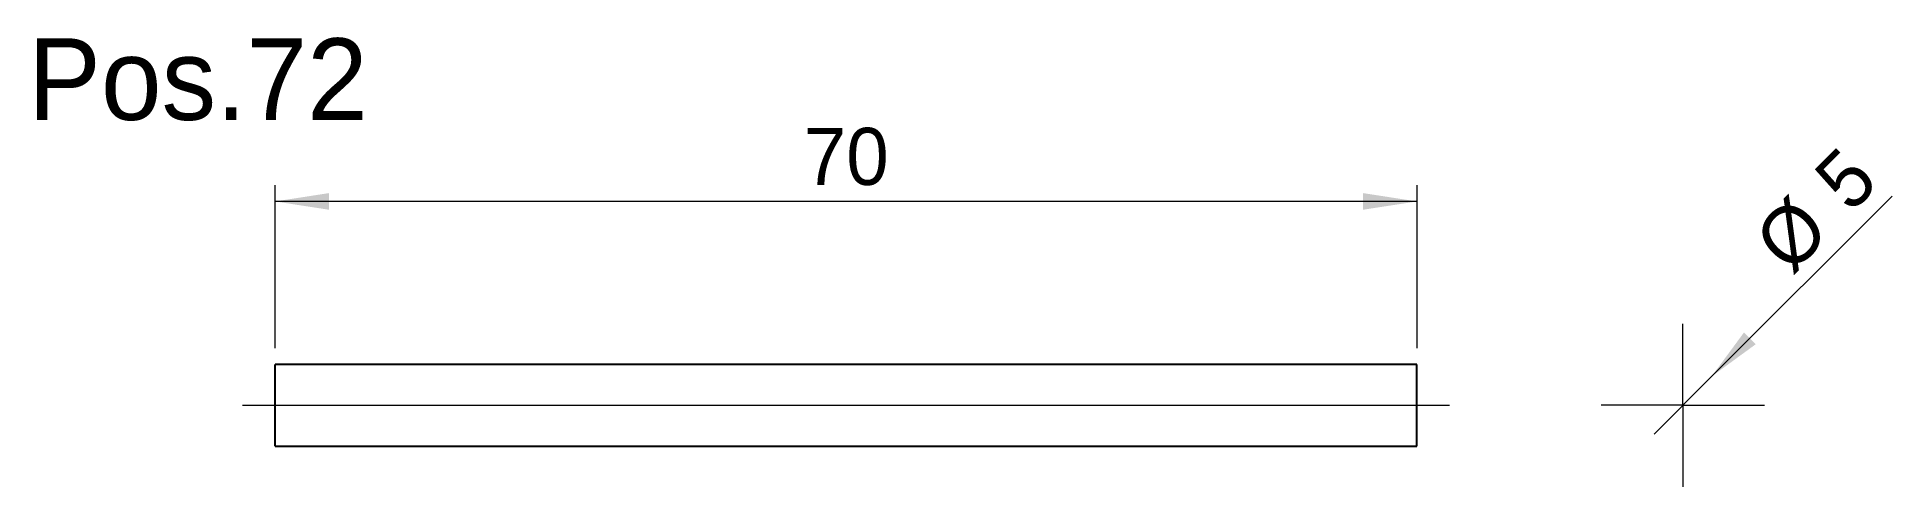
# Model space of a CAD drawing. Header units: metres. Extents: x 132 to 246, y 133 to 161.
import ezdxf

# ---------------------------------------------------------------- set-up
doc = ezdxf.new("R2010")
doc.units = ezdxf.units.M
doc.dimstyles.get("Standard").update_dxf_attribs({"dimtxt": 2.5, "dimasz": 2.5, "dimexe": 1.25, "dimexo": 0.625, "dimtad": 1, "dimcen": 2.5, "dimazin": 3, "dimtfac": 1, "dimtmove": 0, "dimatfit": 3})

# ---------------------------------------------------------------- blocks, each defined once
blk = doc.blocks.new('*D1')
at = {"color": 7, "linetype": 'Continuous', "lineweight": 18}
for p, q in [((146.81, 141.58), (146.81, 151.58)), ((216.81, 141.58), (216.81, 151.58)), ((216.81, 150.58), (146.81, 150.58))]:
    blk.add_line(p, q, dxfattribs=at)
for points in [[(146.81, 150.58), (150.11, 150.07), (150.11, 151.09)], [(216.81, 150.58), (213.5, 151.09), (213.5, 150.07)]]:
    blk.add_solid(points, dxfattribs=at)
at = {"color": 7, "linetype": 'Continuous', "lineweight": 18, "insert": (179.22, 155.09), "char_height": 3.5, "attachment_point": 1}
blk.add_mtext('70', dxfattribs=at)
blk = doc.blocks.new('*D2')
at = {"color": 7, "linetype": 'Continuous', "lineweight": 18}
for q in [(245.94, 150.91), (231.34, 136.31)]:
    blk.add_line((234.87, 139.85), q, dxfattribs=at)
blk.add_solid([(234.87, 139.85), (237.57, 141.82), (236.85, 142.54)], dxfattribs=at)
at = {"color": 7, "linetype": 'Continuous', "lineweight": 18, "char_height": 3.5, "attachment_point": 1, "rotation": 45}
for s, insert in [('5', (240.92, 152.28)), ('%%c', (237.23, 148.51))]:
    blk.add_mtext(s, dxfattribs=dict(at, insert=insert))
blk = doc.blocks.new('SW_CENTERMARKSYMBOL_7')
at = {"color": 0, "linetype": 'Continuous', "lineweight": 0}
for p, q in [((0, 2.5), (0, 5)), ((0, 0), (0, 2.5)), ((-2.5, 0), (-5, 0)), ((0, 0), (-2.5, 0)), ((0, 0), (0, -2.5)), ((0, 0), (2.5, 0)), ((2.5, 0), (5, 0)), ((0, -2.5), (0, -5))]:
    blk.add_line(p, q, dxfattribs=at)

msp = doc.modelspace()

# ---------------------------------------------------------------- linework, layer by layer
at = {"color": 7, "linetype": 'Continuous', "lineweight": 25}
for p, q in [((216.805, 140.579), (146.805, 140.579)), ((146.805, 138.079), (146.805, 140.579)), ((216.805, 138.079), (216.805, 140.579)), ((146.805, 135.579), (146.805, 138.079)), ((216.805, 135.579), (216.805, 138.079)), ((146.805, 135.579), (216.805, 135.579))]:
    msp.add_line(p, q, dxfattribs=at)
at = {"color": 7, "lineweight": 18}
msp.add_line((144.805, 138.079), (218.805, 138.079), dxfattribs=at)

# ---------------------------------------------------------------- block references
at = {"color": 7, "linetype": 'Continuous', "lineweight": 0}
msp.add_blockref('SW_CENTERMARKSYMBOL_7', (233.107, 138.079), dxfattribs=at)

# ---------------------------------------------------------------- texts
at = {"insert": (131.673, 160.579), "char_height": 5, "attachment_point": 1}
msp.add_mtext('Pos.72', dxfattribs=at)

# ---------------------------------------------------------------- dimensions: what is measured, and where the dimension line sits
at = {"color": 7, "linetype": 'Continuous', "lineweight": 18}
dim = msp.add_linear_dim(base=(146.805, 150.579), p1=(216.805, 140.579), p2=(146.805, 140.579), dimstyle='Standard', dxfattribs=at)
dim.commit()
dim.dimension.update_dxf_attribs({"geometry": '*D1', "text_midpoint": (181.805, 150.579), "dimtype": 160})
dim = msp.add_diameter_dim_2p(p1=(231.339, 136.311), p2=(234.874, 139.847), dimstyle='Standard', dxfattribs=at)
dim.commit()
dim.dimension.update_dxf_attribs({"geometry": '*D2', "text_midpoint": (243.347, 148.319), "dimtype": 163})

doc.saveas('drawing.dxf')
